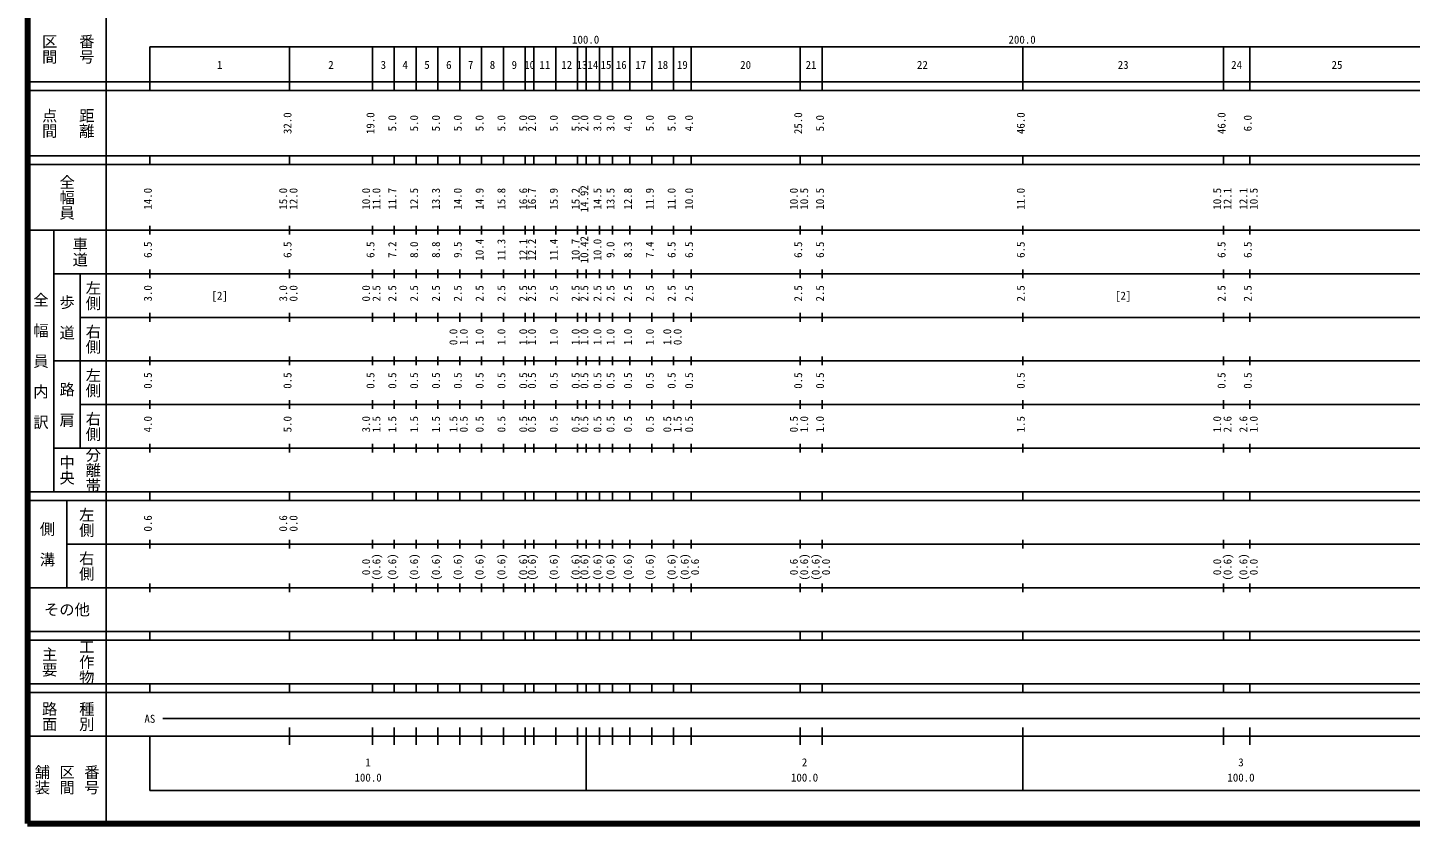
# Model space of a CAD drawing. Units: millimetres on the paper, enlarged 1000 times. Extents: x 40000 to 680000, y 20000 to 380000.
# Drawn here: x 40000 to 356800, y 20000 to 202409 of the extents above; entities that cross this region are included whole.
import ezdxf
from ezdxf.enums import TextEntityAlignment as Align

# ---------------------------------------------------------------- set-up
doc = ezdxf.new("R2010")
doc.units = ezdxf.units.MM
doc.header["$LTSCALE"] = 1000
doc.layers.add('M-TTL', color=2, linetype='Continuous', lineweight=140)
doc.layers.add('M-TTL-BAND', color=7, linetype='Continuous', lineweight=25)
doc.styles.add('@ＭＳ ゴシック', font='')
doc.styles.add('ＭＳ ゴシック', font='')
doc.styles.get('@ＭＳ ゴシック').set_extended_font_data('@MS Gothic')
doc.styles.get('ＭＳ ゴシック').set_extended_font_data('MS Gothic')

msp = doc.modelspace()

# ---------------------------------------------------------------- linework, layer by layer
at = {"layer": 'M-TTL'}
for p, q in [((40000, 380000), (40000, 20000)), ((40000, 20000), (680000, 20000))]:
    msp.add_line(p, q, dxfattribs=at)
at = {"layer": 'M-TTL-BAND'}
for p, q in [((58000, 370000), (58000, 20000)), ((68000, 198000), (579000, 198000)), ((68000, 198000), (68000, 188000)), ((100000, 188000), (100000, 198000)), ((119000, 188000), (119000, 198000)), ((124000, 188000), (124000, 198000)), ((129000, 188000), (129000, 198000)), ((134000, 188000), (134000, 198000)), ((139000, 188000), (139000, 198000)), ((144000, 188000), (144000, 198000)), ((149000, 188000), (149000, 198000)), ((154000, 188000), (154000, 198000)), ((156000, 188000), (156000, 198000)), ((161000, 188000), (161000, 198000)), ((166000, 188000), (166000, 198000)), ((168000, 188000), (168000, 198000)), ((171000, 188000), (171000, 198000)), ((174000, 188000), (174000, 198000)), ((178000, 188000), (178000, 198000)), ((183000, 188000), (183000, 198000)), ((188000, 188000), (188000, 198000)), ((192000, 188000), (192000, 198000)), ((217000, 188000), (217000, 198000)), ((222000, 188000), (222000, 198000)), ((268000, 188000), (268000, 198000)), ((314000, 188000), (314000, 198000)), ((320000, 188000), (320000, 198000)), ((40000, 190000), (579000, 190000)), ((40000, 188000), (579000, 188000)), ((40000, 173000), (579000, 173000)), ((68000, 171000), (68000, 173000)), ((100000, 171000), (100000, 173000)), ((119000, 171000), (119000, 173000)), ((124000, 171000), (124000, 173000)), ((129000, 171000), (129000, 173000)), ((134000, 171000), (134000, 173000)), ((139000, 171000), (139000, 173000)), ((144000, 171000), (144000, 173000)), ((149000, 171000), (149000, 173000)), ((154000, 171000), (154000, 173000)), ((156000, 171000), (156000, 173000)), ((161000, 171000), (161000, 173000)), ((166000, 171000), (166000, 173000)), ((168000, 171000), (168000, 173000)), ((171000, 171000), (171000, 173000)), ((174000, 171000), (174000, 173000)), ((178000, 171000), (178000, 173000)), ((183000, 171000), (183000, 173000)), ((188000, 171000), (188000, 173000)), ((192000, 171000), (192000, 173000)), ((217000, 171000), (217000, 173000)), ((222000, 171000), (222000, 173000)), ((268000, 171000), (268000, 173000)), ((314000, 171000), (314000, 173000)), ((320000, 171000), (320000, 173000)), ((40000, 171000), (579000, 171000)), ((40000, 156000), (579000, 156000)), ((46000, 96000), (46000, 156000)), ((68000, 155000), (68000, 157000)), ((100000, 155000), (100000, 157000)), ((119000, 155000), (119000, 157000)), ((124000, 155000), (124000, 157000)), ((129000, 155000), (129000, 157000)), ((134000, 155000), (134000, 157000)), ((139000, 155000), (139000, 157000)), ((144000, 155000), (144000, 157000)), ((149000, 155000), (149000, 157000)), ((154000, 155000), (154000, 157000)), ((156000, 155000), (156000, 157000)), ((161000, 155000), (161000, 157000)), ((166000, 155000), (166000, 157000)), ((168000, 155000), (168000, 157000)), ((171000, 155000), (171000, 157000)), ((174000, 155000), (174000, 157000)), ((178000, 155000), (178000, 157000)), ((183000, 155000), (183000, 157000)), ((188000, 155000), (188000, 157000)), ((192000, 155000), (192000, 157000)), ((217000, 155000), (217000, 157000)), ((222000, 155000), (222000, 157000)), ((268000, 155000), (268000, 157000)), ((314000, 155000), (314000, 157000)), ((320000, 155000), (320000, 157000)), ((46000, 146000), (579000, 146000)), ((52000, 146000), (52000, 106000)), ((68000, 145000), (68000, 147000)), ((100000, 145000), (100000, 147000)), ((119000, 145000), (119000, 147000)), ((124000, 145000), (124000, 147000)), ((129000, 145000), (129000, 147000)), ((134000, 145000), (134000, 147000)), ((139000, 145000), (139000, 147000)), ((144000, 145000), (144000, 147000)), ((149000, 145000), (149000, 147000)), ((154000, 145000), (154000, 147000)), ((156000, 145000), (156000, 147000)), ((161000, 145000), (161000, 147000)), ((166000, 145000), (166000, 147000)), ((168000, 145000), (168000, 147000)), ((171000, 145000), (171000, 147000)), ((174000, 145000), (174000, 147000)), ((178000, 145000), (178000, 147000)), ((183000, 145000), (183000, 147000)), ((188000, 145000), (188000, 147000)), ((192000, 145000), (192000, 147000)), ((217000, 145000), (217000, 147000)), ((222000, 145000), (222000, 147000)), ((268000, 145000), (268000, 147000)), ((314000, 145000), (314000, 147000)), ((320000, 145000), (320000, 147000)), ((68000, 135000), (68000, 137000)), ((100000, 135000), (100000, 137000)), ((119000, 135000), (119000, 137000)), ((124000, 135000), (124000, 137000)), ((129000, 135000), (129000, 137000)), ((134000, 135000), (134000, 137000)), ((139000, 135000), (139000, 137000)), ((144000, 135000), (144000, 137000)), ((149000, 135000), (149000, 137000)), ((154000, 135000), (154000, 137000)), ((156000, 135000), (156000, 137000)), ((161000, 135000), (161000, 137000)), ((166000, 135000), (166000, 137000)), ((168000, 135000), (168000, 137000)), ((171000, 135000), (171000, 137000)), ((174000, 135000), (174000, 137000)), ((178000, 135000), (178000, 137000)), ((183000, 135000), (183000, 137000)), ((188000, 135000), (188000, 137000)), ((192000, 135000), (192000, 137000)), ((217000, 135000), (217000, 137000)), ((222000, 135000), (222000, 137000)), ((268000, 135000), (268000, 137000)), ((314000, 135000), (314000, 137000)), ((320000, 135000), (320000, 137000)), ((52000, 136000), (579000, 136000)), ((68000, 125000), (68000, 127000)), ((100000, 125000), (100000, 127000)), ((119000, 125000), (119000, 127000)), ((124000, 125000), (124000, 127000)), ((129000, 125000), (129000, 127000)), ((134000, 125000), (134000, 127000)), ((139000, 125000), (139000, 127000)), ((144000, 125000), (144000, 127000)), ((149000, 125000), (149000, 127000)), ((154000, 125000), (154000, 127000)), ((156000, 125000), (156000, 127000)), ((161000, 125000), (161000, 127000)), ((166000, 125000), (166000, 127000)), ((168000, 125000), (168000, 127000)), ((171000, 125000), (171000, 127000)), ((174000, 125000), (174000, 127000)), ((178000, 125000), (178000, 127000)), ((183000, 125000), (183000, 127000)), ((188000, 125000), (188000, 127000)), ((192000, 125000), (192000, 127000)), ((217000, 125000), (217000, 127000)), ((222000, 125000), (222000, 127000)), ((268000, 125000), (268000, 127000)), ((314000, 125000), (314000, 127000)), ((320000, 125000), (320000, 127000)), ((46000, 126000), (579000, 126000)), ((52000, 116000), (579000, 116000)), ((68000, 115000), (68000, 117000)), ((100000, 115000), (100000, 117000)), ((119000, 115000), (119000, 117000)), ((124000, 115000), (124000, 117000)), ((129000, 115000), (129000, 117000)), ((134000, 115000), (134000, 117000)), ((139000, 115000), (139000, 117000)), ((144000, 115000), (144000, 117000)), ((149000, 115000), (149000, 117000)), ((154000, 115000), (154000, 117000)), ((156000, 115000), (156000, 117000)), ((161000, 115000), (161000, 117000)), ((166000, 115000), (166000, 117000)), ((168000, 115000), (168000, 117000)), ((171000, 115000), (171000, 117000)), ((174000, 115000), (174000, 117000)), ((178000, 115000), (178000, 117000)), ((183000, 115000), (183000, 117000)), ((188000, 115000), (188000, 117000)), ((192000, 115000), (192000, 117000)), ((217000, 115000), (217000, 117000)), ((222000, 115000), (222000, 117000)), ((268000, 115000), (268000, 117000)), ((314000, 115000), (314000, 117000)), ((320000, 115000), (320000, 117000)), ((46000, 106000), (579000, 106000)), ((68000, 105000), (68000, 107000)), ((100000, 105000), (100000, 107000)), ((119000, 105000), (119000, 107000)), ((124000, 105000), (124000, 107000)), ((129000, 105000), (129000, 107000)), ((134000, 105000), (134000, 107000)), ((139000, 105000), (139000, 107000)), ((144000, 105000), (144000, 107000)), ((149000, 105000), (149000, 107000)), ((154000, 105000), (154000, 107000)), ((156000, 105000), (156000, 107000)), ((161000, 105000), (161000, 107000)), ((166000, 105000), (166000, 107000)), ((168000, 105000), (168000, 107000)), ((171000, 105000), (171000, 107000)), ((174000, 105000), (174000, 107000)), ((178000, 105000), (178000, 107000)), ((183000, 105000), (183000, 107000)), ((188000, 105000), (188000, 107000)), ((192000, 105000), (192000, 107000)), ((217000, 105000), (217000, 107000)), ((222000, 105000), (222000, 107000)), ((268000, 105000), (268000, 107000)), ((314000, 105000), (314000, 107000)), ((320000, 105000), (320000, 107000)), ((40000, 96000), (579000, 96000)), ((68000, 94000), (68000, 96000)), ((100000, 94000), (100000, 96000)), ((119000, 94000), (119000, 96000)), ((124000, 94000), (124000, 96000)), ((129000, 94000), (129000, 96000)), ((134000, 94000), (134000, 96000)), ((139000, 94000), (139000, 96000)), ((144000, 94000), (144000, 96000)), ((149000, 94000), (149000, 96000)), ((154000, 94000), (154000, 96000)), ((156000, 94000), (156000, 96000)), ((161000, 94000), (161000, 96000)), ((166000, 94000), (166000, 96000)), ((168000, 94000), (168000, 96000)), ((171000, 94000), (171000, 96000)), ((174000, 94000), (174000, 96000)), ((178000, 94000), (178000, 96000)), ((183000, 94000), (183000, 96000)), ((188000, 94000), (188000, 96000)), ((192000, 94000), (192000, 96000)), ((217000, 94000), (217000, 96000)), ((222000, 94000), (222000, 96000)), ((268000, 94000), (268000, 96000)), ((314000, 94000), (314000, 96000)), ((320000, 94000), (320000, 96000)), ((40000, 94000), (579000, 94000)), ((49000, 94000), (49000, 74000)), ((49000, 84000), (579000, 84000)), ((68000, 83000), (68000, 85000)), ((100000, 83000), (100000, 85000)), ((119000, 83000), (119000, 85000)), ((124000, 83000), (124000, 85000)), ((129000, 83000), (129000, 85000)), ((134000, 83000), (134000, 85000)), ((139000, 83000), (139000, 85000)), ((144000, 83000), (144000, 85000)), ((149000, 83000), (149000, 85000)), ((154000, 83000), (154000, 85000)), ((156000, 83000), (156000, 85000)), ((161000, 83000), (161000, 85000)), ((166000, 83000), (166000, 85000)), ((168000, 83000), (168000, 85000)), ((171000, 83000), (171000, 85000)), ((174000, 83000), (174000, 85000)), ((178000, 83000), (178000, 85000)), ((183000, 83000), (183000, 85000)), ((188000, 83000), (188000, 85000)), ((192000, 83000), (192000, 85000)), ((217000, 83000), (217000, 85000)), ((222000, 83000), (222000, 85000)), ((268000, 83000), (268000, 85000)), ((314000, 83000), (314000, 85000)), ((320000, 83000), (320000, 85000)), ((40000, 74000), (579000, 74000)), ((68000, 73000), (68000, 75000)), ((100000, 73000), (100000, 75000)), ((119000, 73000), (119000, 75000)), ((124000, 73000), (124000, 75000)), ((129000, 73000), (129000, 75000)), ((134000, 73000), (134000, 75000)), ((139000, 73000), (139000, 75000)), ((144000, 73000), (144000, 75000)), ((149000, 73000), (149000, 75000)), ((154000, 73000), (154000, 75000)), ((156000, 73000), (156000, 75000)), ((161000, 73000), (161000, 75000)), ((166000, 73000), (166000, 75000)), ((168000, 73000), (168000, 75000)), ((171000, 73000), (171000, 75000)), ((174000, 73000), (174000, 75000)), ((178000, 73000), (178000, 75000)), ((183000, 73000), (183000, 75000)), ((188000, 73000), (188000, 75000)), ((192000, 73000), (192000, 75000)), ((217000, 73000), (217000, 75000)), ((222000, 73000), (222000, 75000)), ((268000, 73000), (268000, 75000)), ((314000, 73000), (314000, 75000)), ((320000, 73000), (320000, 75000)), ((40000, 64000), (579000, 64000)), ((68000, 62000), (68000, 64000)), ((100000, 62000), (100000, 64000)), ((119000, 62000), (119000, 64000)), ((124000, 62000), (124000, 64000)), ((129000, 62000), (129000, 64000)), ((134000, 62000), (134000, 64000)), ((139000, 62000), (139000, 64000)), ((144000, 62000), (144000, 64000)), ((149000, 62000), (149000, 64000)), ((154000, 62000), (154000, 64000)), ((156000, 62000), (156000, 64000)), ((161000, 62000), (161000, 64000)), ((166000, 62000), (166000, 64000)), ((168000, 62000), (168000, 64000)), ((171000, 62000), (171000, 64000)), ((174000, 62000), (174000, 64000)), ((178000, 62000), (178000, 64000)), ((183000, 62000), (183000, 64000)), ((188000, 62000), (188000, 64000)), ((192000, 62000), (192000, 64000)), ((217000, 62000), (217000, 64000)), ((222000, 62000), (222000, 64000)), ((268000, 62000), (268000, 64000)), ((314000, 62000), (314000, 64000)), ((320000, 62000), (320000, 64000)), ((40000, 62000), (579000, 62000)), ((40000, 52000), (579000, 52000)), ((68000, 50000), (68000, 52000)), ((100000, 50000), (100000, 52000)), ((119000, 50000), (119000, 52000)), ((124000, 50000), (124000, 52000)), ((129000, 50000), (129000, 52000)), ((134000, 50000), (134000, 52000)), ((139000, 50000), (139000, 52000)), ((144000, 50000), (144000, 52000)), ((149000, 50000), (149000, 52000)), ((154000, 50000), (154000, 52000)), ((156000, 50000), (156000, 52000)), ((161000, 50000), (161000, 52000)), ((166000, 50000), (166000, 52000)), ((168000, 50000), (168000, 52000)), ((171000, 50000), (171000, 52000)), ((174000, 50000), (174000, 52000)), ((178000, 50000), (178000, 52000)), ((183000, 50000), (183000, 52000)), ((188000, 50000), (188000, 52000)), ((192000, 50000), (192000, 52000)), ((217000, 50000), (217000, 52000)), ((222000, 50000), (222000, 52000)), ((268000, 50000), (268000, 52000)), ((314000, 50000), (314000, 52000)), ((320000, 50000), (320000, 52000)), ((40000, 50000), (579000, 50000)), ((71000, 44000), (565000, 44000)), ((100000, 38000), (100000, 42000)), ((119000, 38000), (119000, 42000)), ((124000, 38000), (124000, 42000)), ((129000, 38000), (129000, 42000)), ((134000, 38000), (134000, 42000)), ((139000, 38000), (139000, 42000)), ((144000, 38000), (144000, 42000)), ((149000, 38000), (149000, 42000)), ((154000, 38000), (154000, 42000)), ((156000, 38000), (156000, 42000)), ((161000, 38000), (161000, 42000)), ((166000, 38000), (166000, 42000)), ((168000, 27500), (168000, 42000)), ((171000, 38000), (171000, 42000)), ((174000, 38000), (174000, 42000)), ((178000, 38000), (178000, 42000)), ((183000, 38000), (183000, 42000)), ((188000, 38000), (188000, 42000)), ((192000, 38000), (192000, 42000)), ((217000, 38000), (217000, 42000)), ((222000, 38000), (222000, 42000)), ((268000, 27500), (268000, 42000)), ((314000, 38000), (314000, 42000)), ((320000, 38000), (320000, 42000)), ((40000, 40000), (579000, 40000)), ((68000, 40000), (68000, 27500)), ((68000, 27500), (579000, 27500))]:
    msp.add_line(p, q, dxfattribs=at)

# ---------------------------------------------------------------- texts
at = {"layer": 'M-TTL-BAND', "style": '@ＭＳ ゴシック'}
for s, p in [('区間', (45000, 197500)), ('番号', (53500, 197500)), ('点間', (45000, 180500)), ('距離', (53500, 180500)), ('全幅員', (49000, 163500)), ('車道', (52000, 151000)), ('左側', (55000, 141000)), ('全\u3000幅\u3000員\u3000内\u3000訳', (43000, 126000)), ('歩\u3000道', (49000, 136000)), ('右側', (55000, 131000)), ('左側', (55000, 121000)), ('路\u3000肩', (49000, 116000)), ('右側', (55000, 111000)), ('分離帯', (55000, 101000)), ('中央', (49000, 101000)), ('左側', (53500, 89000)), ('側\u3000溝', (44500, 84000)), ('右側', (53500, 79000)), ('主要', (45000, 57000)), ('工作物', (53500, 57000)), ('路面', (45000, 44500)), ('種別', (53500, 44500)), ('舗装', (43333, 30000)), ('区間', (49000, 30000)), ('番号', (54667, 30000))]:
    msp.add_text(s, height=2566, rotation=270, dxfattribs=at).set_placement(p, align=Align.MIDDLE_CENTER)
at = {"layer": 'M-TTL-BAND', "style": 'ＭＳ ゴシック'}
for s, p in [('100.0', (167844, 198195)), ('200.0', (267844, 198195)), ('1', (84000, 192405)), ('2', (109500, 192405)), ('3', (121500, 192405)), ('4', (126500, 192405)), ('5', (131500, 192405)), ('6', (136500, 192405)), ('7', (141500, 192405)), ('8', (146500, 192405)), ('9', (151500, 192405)), ('10', (155000, 192405)), ('11', (158500, 192405)), ('12', (163500, 192405)), ('13', (167000, 192405)), ('14', (169500, 192405)), ('15', (172500, 192405)), ('16', (176000, 192405)), ('17', (180500, 192405)), ('18', (185500, 192405)), ('19', (190000, 192405)), ('20', (204500, 192405)), ('21', (219500, 192405)), ('22', (245000, 192405)), ('23', (291000, 192405)), ('24', (317000, 192405)), ('25', (340000, 192405)), ('[2]', (84000, 139500)), ('[2]', (291000, 139500)), ('AS', (68000, 42500)), ('1', (118000, 32523)), ('2', (218000, 32523)), ('3', (318000, 32523)), ('100.0', (118000, 29033)), ('100.0', (218000, 29033)), ('100.0', (318000, 29033))]:
    msp.add_text(s, height=1833, dxfattribs=at).set_placement(p, align=Align.BOTTOM_CENTER)
for s, p in [('32.0', (101000, 180500)), ('19.0', (120000, 180500)), ('5.0', (125000, 180500)), ('5.0', (130000, 180500)), ('5.0', (135000, 180500)), ('5.0', (140000, 180500)), ('5.0', (145000, 180500)), ('5.0', (150000, 180500)), ('5.0', (155000, 180500)), ('2.0', (157000, 180500)), ('5.0', (162000, 180500)), ('5.0', (167000, 180500)), ('2.0', (169000, 180500)), ('3.0', (172000, 180500)), ('3.0', (175000, 180500)), ('4.0', (179000, 180500)), ('5.0', (184000, 180500)), ('5.0', (189000, 180500)), ('4.0', (193000, 180500)), ('25.0', (218000, 180500)), ('5.0', (223000, 180500)), ('46.0', (269000, 180500)), ('46.0', (315000, 180500)), ('6.0', (321000, 180500)), ('14.0', (69000, 163174)), ('15.0', (100000, 163174)), ('12.0', (102370, 163174)), ('10.0', (119000, 163174)), ('11.0', (121370, 163174)), ('11.7', (125000, 163174)), ('12.5', (130000, 163174)), ('13.3', (135000, 163174)), ('14.0', (140000, 163174)), ('14.9', (145000, 163174)), ('15.8', (150000, 163174)), ('16.6', (155000, 163174)), ('16.7', (157000, 163174)), ('15.9', (162000, 163174)), ('15.2', (167000, 163174)), ('14.92', (169000, 163174)), ('14.5', (172000, 163174)), ('13.5', (175000, 163174)), ('12.8', (179000, 163174)), ('11.9', (184000, 163174)), ('11.0', (189000, 163174)), ('10.0', (193000, 163174)), ('10.0', (217000, 163174)), ('10.5', (219370, 163174)), ('10.5', (223000, 163174)), ('11.0', (269000, 163174)), ('10.5', (314000, 163174)), ('12.1', (316370, 163174)), ('12.1', (320000, 163174)), ('10.5', (322370, 163174)), ('6.5', (69000, 151500)), ('6.5', (101000, 151500)), ('6.5', (120000, 151500)), ('7.2', (125000, 151500)), ('8.0', (130000, 151500)), ('8.8', (135000, 151500)), ('9.5', (140000, 151500)), ('10.4', (145000, 151500)), ('11.3', (150000, 151500)), ('12.1', (155000, 151500)), ('12.2', (157000, 151500)), ('11.4', (162000, 151500)), ('10.7', (167000, 151500)), ('10.42', (169000, 151500)), ('10.0', (172000, 151500)), ('9.0', (175000, 151500)), ('8.3', (179000, 151500)), ('7.4', (184000, 151500)), ('6.5', (189000, 151500)), ('6.5', (193000, 151500)), ('6.5', (218000, 151500)), ('6.5', (223000, 151500)), ('6.5', (269000, 151500)), ('6.5', (315000, 151500)), ('6.5', (321000, 151500)), ('3.0', (69000, 141500)), ('3.0', (100000, 141500)), ('0.0', (102370, 141500)), ('0.0', (119000, 141500)), ('2.5', (121370, 141500)), ('2.5', (125000, 141500)), ('2.5', (130000, 141500)), ('2.5', (135000, 141500)), ('2.5', (140000, 141500)), ('2.5', (145000, 141500)), ('2.5', (150000, 141500)), ('2.5', (155000, 141500)), ('2.5', (157000, 141500)), ('2.5', (162000, 141500)), ('2.5', (167000, 141500)), ('2.5', (169000, 141500)), ('2.5', (172000, 141500)), ('2.5', (175000, 141500)), ('2.5', (179000, 141500)), ('2.5', (184000, 141500)), ('2.5', (189000, 141500)), ('2.5', (193000, 141500)), ('2.5', (218000, 141500)), ('2.5', (223000, 141500)), ('2.5', (269000, 141500)), ('2.5', (315000, 141500)), ('2.5', (321000, 141500)), ('0.0', (139000, 131500)), ('1.0', (141370, 131500)), ('1.0', (145000, 131500)), ('1.0', (150000, 131500)), ('1.0', (155000, 131500)), ('1.0', (157000, 131500)), ('1.0', (162000, 131500)), ('1.0', (167000, 131500)), ('1.0', (169000, 131500)), ('1.0', (172000, 131500)), ('1.0', (175000, 131500)), ('1.0', (179000, 131500)), ('1.0', (184000, 131500)), ('1.0', (188000, 131500)), ('0.0', (190370, 131500)), ('0.5', (69000, 121500)), ('0.5', (101000, 121500)), ('0.5', (120000, 121500)), ('0.5', (125000, 121500)), ('0.5', (130000, 121500)), ('0.5', (135000, 121500)), ('0.5', (140000, 121500)), ('0.5', (145000, 121500)), ('0.5', (150000, 121500)), ('0.5', (155000, 121500)), ('0.5', (157000, 121500)), ('0.5', (162000, 121500)), ('0.5', (167000, 121500)), ('0.5', (169000, 121500)), ('0.5', (172000, 121500)), ('0.5', (175000, 121500)), ('0.5', (179000, 121500)), ('0.5', (184000, 121500)), ('0.5', (189000, 121500)), ('0.5', (193000, 121500)), ('0.5', (218000, 121500)), ('0.5', (223000, 121500)), ('0.5', (269000, 121500)), ('0.5', (315000, 121500)), ('0.5', (321000, 121500)), ('4.0', (69000, 111500)), ('5.0', (101000, 111500)), ('3.0', (119000, 111500)), ('1.5', (121370, 111500)), ('1.5', (125000, 111500)), ('1.5', (130000, 111500)), ('1.5', (135000, 111500)), ('1.5', (139000, 111500)), ('0.5', (141370, 111500)), ('0.5', (145000, 111500)), ('0.5', (150000, 111500)), ('0.5', (155000, 111500)), ('0.5', (157000, 111500)), ('0.5', (162000, 111500)), ('0.5', (167000, 111500)), ('0.5', (169000, 111500)), ('0.5', (172000, 111500)), ('0.5', (175000, 111500)), ('0.5', (179000, 111500)), ('0.5', (184000, 111500)), ('0.5', (188000, 111500)), ('1.5', (190370, 111500)), ('0.5', (193000, 111500)), ('0.5', (217000, 111500)), ('1.0', (219370, 111500)), ('1.0', (223000, 111500)), ('1.5', (269000, 111500)), ('1.0', (314000, 111500)), ('2.6', (316370, 111500)), ('2.6', (320000, 111500)), ('1.0', (322370, 111500)), ('0.6', (69000, 88764)), ('0.6', (100000, 88764)), ('0.0', (102370, 88764)), ('0.0', (119000, 78764)), ('(0.6)', (121370, 78764)), ('(0.6)', (125000, 78764)), ('(0.6)', (130000, 78764)), ('(0.6)', (135000, 78764)), ('(0.6)', (140000, 78764)), ('(0.6)', (145000, 78764)), ('(0.6)', (150000, 78764)), ('(0.6)', (155000, 78764)), ('(0.6)', (157000, 78764)), ('(0.6)', (162000, 78764)), ('(0.6)', (167000, 78764)), ('(0.6)', (169000, 78764)), ('(0.6)', (172000, 78764)), ('(0.6)', (175000, 78764)), ('(0.6)', (179000, 78764)), ('(0.6)', (184000, 78764)), ('(0.6)', (189000, 78764)), ('(0.6)', (192000, 78764)), ('0.6', (194370, 78764)), ('0.6', (217000, 78764)), ('(0.6)', (219370, 78764)), ('(0.6)', (222000, 78764)), ('0.0', (224370, 78764)), ('0.0', (314000, 78764)), ('(0.6)', (316370, 78764)), ('(0.6)', (320000, 78764)), ('0.0', (322370, 78764))]:
    msp.add_text(s, height=1833, rotation=90, dxfattribs=at).set_placement(p, align=Align.BOTTOM_CENTER)
msp.add_text('その他', height=2566, dxfattribs=at).set_placement((49000, 69000), align=Align.MIDDLE_CENTER)

doc.saveas('drawing.dxf')
